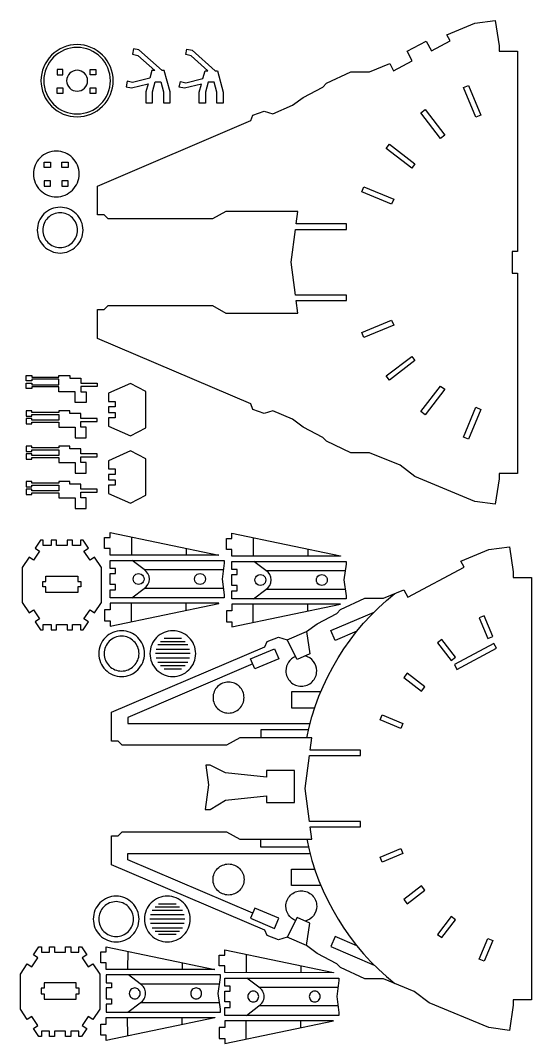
# Model space of a CAD drawing. Extents: x -1030 to 404, y -350 to 218.
# Drawn here: x -166 to 116, y -350 to 215 of the extents above; entities that cross this region are included whole.
import ezdxf

# ---------------------------------------------------------------- set-up
doc = ezdxf.new("R2010")
doc.units = 0
doc.header["$MEASUREMENT"] = 0
doc.layers.add('CUT', color=18, linetype='CONTINUOUS')
doc.layers.add('ENGRAVE', color=1, linetype='CONTINUOUS')

msp = doc.modelspace()

# ---------------------------------------------------------------- linework, layer by layer
at = {"layer": 'CUT'}
for points in [[(-123.34, 39.12), (-123.34, 55.07), (-119.65, 55.07), (-117.43, 57.28), (-59.85, 57.28), (-52.47, 53.15), (-12.73, 53.15), (-13.63, 60.01), (14.15, 60.01), (14.15, 63.01), (-14.03, 63.01), (-16.42, 81.2), (-14.03, 99.36), (14.15, 99.36), (14.15, 102.36), (-13.64, 102.36), (-12.73, 109.25), (-52.47, 109.25), (-59.85, 105.12), (-117.43, 105.12), (-119.65, 107.33), (-123.34, 107.33), (-123.34, 123.28), (-38.75, 159.45), (-37.48, 162.43), (-31.23, 164.71), (-26.44, 163.23), (-15.73, 167.87), (-9.76, 172.2), (1.07, 177.94), (3.13, 180.05), (16.48, 186.36), (26.82, 186.36), (37.99, 190.92), (40.11, 186.93), (50.39, 192.39), (47.57, 197.69), (58.17, 203.32), (60.98, 198.03), (71.26, 203.49), (69.48, 206.85), (84.89, 213.23), (96.21, 214.72), (98.41, 200.79), (98.41, 197.79), (108.45, 197.79), (108.45, 87.2), (105.45, 87.2), (105.45, 75.2), (108.45, 75.2), (108.45, -35.39), (98.41, -35.39), (98.41, -38.39), (96.21, -52.32), (84.89, -50.83), (51.92, -37.17), (43.65, -30.82), (26.82, -23.97), (16.48, -23.97), (3.13, -17.65), (1.07, -15.54), (-9.76, -9.81), (-15.73, -5.47), (-26.44, -0.83), (-31.23, -2.31), (-37.48, -0.03), (-38.75, 2.95)], [(-107.49, 178.14), (-104.54, 177.56), (-95.3, 179.76), (-96.53, 175.29), (-96.53, 169.29), (-92.99, 169.29), (-92.99, 175.29), (-91.48, 180.75), (-88.29, 180.75), (-86.78, 175.29), (-86.78, 169.29), (-83.24, 169.29), (-83.24, 175.29), (-86.49, 187.1), (-87.66, 187.1), (-100.42, 198.55), (-103.37, 199.13), (-103.98, 196.03), (-101.03, 195.45), (-91.73, 187.1), (-93.28, 187.1), (-94.46, 182.81), (-103.95, 180.55), (-106.9, 181.13)], [(-78.13, 177.95), (-77.55, 180.94), (-74.6, 180.36), (-65.11, 182.62), (-63.93, 186.91), (-62.38, 186.91), (-71.68, 195.26), (-74.62, 195.84), (-74.02, 198.94), (-71.07, 198.36), (-58.31, 186.91), (-57.14, 186.91), (-53.89, 175.1), (-53.89, 169.1), (-57.43, 169.1), (-57.43, 175.1), (-58.93, 180.56), (-62.13, 180.56), (-63.63, 175.1), (-63.63, 169.1), (-67.18, 169.1), (-67.18, 175.1), (-65.95, 179.57), (-75.19, 177.37)], [(-145.53, 187.72), (-145.53, 184.72), (-142.48, 184.72), (-142.48, 187.72)], [(-127.3, 187.72), (-124.14, 187.72), (-124.14, 184.72), (-127.3, 184.72)], [(-145.53, 177.43), (-142.48, 177.43), (-142.48, 174.43), (-145.53, 174.43)], [(-127.3, 177.43), (-124.14, 177.43), (-124.14, 174.43), (-127.3, 174.43)], [(85.47, 161.27), (78.65, 177.74), (81.42, 178.89), (88.24, 162.42)], [(55.08, 163.68), (57.46, 165.51), (68.31, 151.37), (65.93, 149.54)], [(35.96, 144), (37.78, 146.38), (51.92, 135.53), (50.1, 133.15)], [(-152.67, 133.46), (-152.67, 136.46), (-149.13, 136.46), (-149.13, 133.46)], [(-142.93, 133.46), (-142.93, 136.46), (-139.39, 136.46), (-139.39, 133.46)], [(-152.67, 126.17), (-152.67, 123.17), (-149.13, 123.17), (-149.13, 126.17)], [(-139.39, 123.17), (-139.39, 126.17), (-142.93, 126.17), (-142.93, 123.17)], [(22.57, 120.04), (23.72, 122.81), (40.19, 115.99), (39.04, 113.22)], [(23.72, 39.59), (22.57, 42.36), (39.04, 49.18), (40.19, 46.41)], [(35.96, 18.4), (50.1, 29.25), (51.92, 26.87), (37.78, 16.02)], [(-162.55, 11.43), (-162.55, 14.43), (-159.55, 14.43), (-159.55, 13.43), (-144.55, 13.43), (-144.55, 16.68), (-159.55, 16.68), (-159.55, 15.68), (-162.55, 15.68), (-162.55, 18.68), (-159.55, 18.68), (-159.55, 17.68), (-144.55, 17.68), (-144.55, 18.68), (-138.55, 18.68), (-138.55, 17.18), (-132.55, 17.18), (-132.55, 14.43), (-123.55, 14.43), (-123.55, 12.68), (-132.55, 12.68), (-132.55, 9.68), (-129.55, 9.68), (-129.55, 3.68), (-135.55, 3.68), (-135.55, 9.68), (-144.55, 9.68), (-144.55, 12.43), (-159.55, 12.43), (-159.55, 11.43)], [(-117.16, -9.3), (-104.99, -14.69), (-96.57, -10.26), (-96.57, 9.82), (-104.99, 14.25), (-117.16, 8.86), (-117.16, 4.28), (-113.59, 4.28), (-113.59, 1.28), (-117.16, 1.28), (-117.16, -1.72), (-113.59, -1.72), (-113.59, -4.72), (-117.16, -4.72)], [(55.08, -1.28), (65.93, 12.86), (68.31, 11.03), (57.46, -3.11)], [(78.65, -15.34), (85.47, 1.13), (88.24, -0.02), (81.42, -16.49)], [(-162.55, -8.07), (-159.55, -8.07), (-159.55, -7.07), (-144.55, -7.07), (-144.55, -9.82), (-135.55, -9.82), (-135.55, -15.82), (-129.55, -15.82), (-129.55, -9.82), (-132.55, -9.82), (-132.55, -6.82), (-123.55, -6.82), (-123.55, -5.07), (-132.55, -5.07), (-132.55, -2.32), (-138.55, -2.32), (-138.55, -0.82), (-144.55, -0.82), (-144.55, -1.82), (-159.55, -1.82), (-159.55, -0.82), (-162.55, -0.82), (-162.55, -3.82), (-159.55, -3.82), (-159.55, -2.82), (-144.55, -2.82), (-144.55, -6.07), (-159.55, -6.07), (-159.55, -5.07), (-162.55, -5.07)], [(-162.55, -24.57), (-162.55, -27.57), (-159.55, -27.57), (-159.55, -26.57), (-144.55, -26.57), (-144.55, -29.32), (-135.55, -29.32), (-135.55, -35.32), (-129.55, -35.32), (-129.55, -29.32), (-132.55, -29.32), (-132.55, -26.32), (-123.55, -26.32), (-123.55, -24.57), (-132.55, -24.57), (-132.55, -21.82), (-138.55, -21.82), (-138.55, -20.32), (-144.55, -20.32), (-144.55, -21.32), (-159.55, -21.32), (-159.55, -20.32), (-162.55, -20.32), (-162.55, -23.32), (-159.55, -23.32), (-159.55, -22.32), (-144.55, -22.32), (-144.55, -25.57), (-159.55, -25.57), (-159.55, -24.57)], [(-117.16, -46.54), (-104.99, -51.92), (-96.57, -47.49), (-96.57, -27.41), (-104.99, -22.99), (-117.16, -28.37), (-117.16, -32.95), (-113.59, -32.95), (-113.59, -35.95), (-117.16, -35.95), (-117.16, -38.95), (-113.59, -38.95), (-113.59, -41.95), (-117.16, -41.95)], [(-162.55, -44.07), (-162.55, -47.07), (-159.55, -47.07), (-159.55, -46.07), (-144.55, -46.07), (-144.55, -48.82), (-135.55, -48.82), (-135.55, -54.82), (-129.55, -54.82), (-129.55, -48.82), (-132.55, -48.82), (-132.55, -45.82), (-123.55, -45.82), (-123.55, -44.07), (-132.55, -44.07), (-132.55, -41.32), (-138.55, -41.32), (-138.55, -39.82), (-144.55, -39.82), (-144.55, -40.82), (-159.55, -40.82), (-159.55, -39.82), (-162.55, -39.82), (-162.55, -42.82), (-159.55, -42.82), (-159.55, -41.82), (-144.55, -41.82), (-144.55, -45.07), (-159.55, -45.07), (-159.55, -44.07)], [(-161.04, -112.37), (-158.55, -110.71), (-155.23, -115.71), (-157.72, -117.37), (-154.79, -121.79), (-153.18, -121.79), (-153.18, -118.79), (-148.79, -118.79), (-148.79, -121.79), (-145.98, -121.79), (-145.98, -118.79), (-139.98, -118.79), (-139.98, -121.79), (-136.98, -121.79), (-136.98, -118.79), (-132.58, -118.79), (-132.58, -121.79), (-131.16, -121.79), (-128.23, -117.37), (-130.73, -115.71), (-127.41, -110.71), (-124.91, -112.37), (-121.12, -106.68), (-121.12, -87.3), (-124.91, -81.61), (-127.41, -83.27), (-130.73, -78.27), (-128.23, -76.61), (-131.16, -72.18), (-132.58, -72.18), (-132.58, -75.18), (-136.98, -75.18), (-136.98, -72.18), (-139.98, -72.18), (-139.98, -75.18), (-145.98, -75.18), (-145.98, -72.18), (-148.79, -72.18), (-148.79, -75.18), (-153.18, -75.18), (-153.18, -72.18), (-154.79, -72.18), (-157.72, -76.61), (-155.23, -78.27), (-158.55, -83.27), (-161.04, -81.61), (-164.83, -87.3), (-164.83, -106.68)], [(-119.35, -76.82), (-119.35, -70.82), (-116.35, -70.82), (-116.35, -67.96), (-56.36, -80.48), (-56.36, -80.55), (-116.35, -80.52), (-116.35, -76.82)], [(-52.14, -77.34), (-52.14, -71.34), (-49.14, -71.34), (-49.14, -68.48), (10.85, -81), (10.85, -81.07), (-49.14, -81.04), (-49.14, -77.34)], [(-115.57, -251.49), (-115.57, -235.54), (-111.88, -235.54), (-109.66, -233.33), (-52.09, -233.33), (-44.7, -237.46), (-4.96, -237.46), (-5.87, -230.57), (21.92, -230.57), (21.92, -227.6), (-6.26, -227.6), (-8.65, -209.41), (-6.26, -191.25), (21.92, -191.25), (21.92, -188.25), (-5.87, -188.25), (-4.96, -181.36), (-44.7, -181.36), (-52.09, -185.49), (-109.66, -185.49), (-111.88, -183.28), (-115.57, -183.28), (-115.57, -167.33), (-30.99, -131.16), (-29.71, -128.18), (-23.47, -125.9), (-18.67, -127.38), (-7.96, -122.74), (-1.99, -118.41), (8.84, -112.67), (10.9, -110.56), (24.25, -104.25), (34.58, -104.25), (45.76, -99.69), (47.88, -103.68), (79.03, -87.12), (77.25, -83.77), (92.66, -77.38), (103.98, -75.89), (106.18, -89.82), (106.18, -92.82), (116.22, -92.82), (116.22, -326), (106.18, -326), (106.18, -329), (103.98, -342.93), (92.66, -341.44), (59.69, -327.78), (51.41, -321.43), (34.58, -314.58), (24.25, -314.58), (10.9, -308.26), (8.84, -306.15), (-1.99, -300.42), (-7.96, -296.08), (-18.67, -291.44), (-23.47, -292.92), (-29.71, -290.64), (-30.99, -287.66)], [(-116.35, -104.11), (-116.35, -99.72), (-113.35, -99.72), (-113.35, -96.72), (-116.35, -96.72), (-116.35, -90.72), (-113.35, -90.72), (-113.35, -87.91), (-116.35, -87.91), (-116.35, -83.52), (-53.36, -83.52), (-53.36, -84.91), (-54.52, -93.72), (-53.36, -102.53), (-53.36, -104.11)], [(-49.14, -104.63), (-49.14, -100.24), (-46.14, -100.24), (-46.14, -97.24), (-49.14, -97.24), (-49.14, -91.24), (-46.14, -91.24), (-46.14, -88.43), (-49.14, -88.43), (-49.14, -84.04), (13.85, -84.04), (13.85, -85.43), (12.69, -94.24), (13.85, -103.05), (13.85, -104.63)], [(-151.79, -101.11), (-151.79, -98.11), (-153.44, -98.11), (-153.44, -95.11), (-151.79, -95.11), (-151.79, -92.11), (-134.16, -92.11), (-134.16, -95.11), (-132.44, -95.11), (-132.44, -98.11), (-134.16, -98.11), (-134.16, -101.11)], [(-119.35, -116.82), (-116.35, -116.82), (-116.35, -119.68), (-56.36, -107.15), (-56.36, -107.08), (-116.35, -107.11), (-116.35, -110.82), (-119.35, -110.82)], [(-52.14, -117.33), (-49.14, -117.33), (-49.14, -120.2), (10.85, -107.67), (10.85, -107.6), (-49.14, -107.63), (-49.14, -111.33), (-52.14, -111.33)], [(92.09, -126.56), (94.86, -125.42), (90.14, -114.02), (87.37, -115.17)], [(64.37, -128.9), (71.88, -138.69), (74.26, -136.86), (66.75, -127.08)], [(75.06, -143.59), (96.92, -131.97), (95.51, -129.32), (73.65, -140.94)], [(45.7, -148.12), (55.49, -155.63), (57.31, -153.25), (47.53, -145.74)], [(44.04, -176.24), (32.64, -171.52), (33.79, -168.75), (45.19, -173.47)], [(-63.8, -220.91), (-61.02, -220.91), (-52.56, -215.79), (-30.1, -213.41), (-30.1, -217.1), (-14.6, -217.1), (-14.6, -199.53), (-30.1, -199.53), (-30.1, -203.08), (-52.56, -200.67), (-61.02, -196.46), (-63.45, -196.46), (-62.02, -207.36)], [(44.04, -242.58), (45.19, -245.35), (33.79, -250.07), (32.64, -247.3)], [(45.7, -270.7), (47.53, -273.08), (57.31, -265.57), (55.49, -263.19)], [(64.37, -289.92), (66.75, -291.74), (74.26, -281.96), (71.88, -280.13)], [(87.37, -303.65), (92.09, -292.26), (94.86, -293.4), (90.14, -304.8)], [(-155.74, -346.39), (-158.68, -341.97), (-156.18, -340.31), (-159.5, -335.31), (-162, -336.97), (-165.78, -331.28), (-165.78, -311.9), (-162, -306.21), (-159.5, -307.87), (-156.18, -302.87), (-158.68, -301.21), (-155.74, -296.79), (-154.13, -296.79), (-154.13, -299.79), (-149.74, -299.79), (-149.74, -296.79), (-146.93, -296.79), (-146.93, -299.79), (-140.93, -299.79), (-140.93, -296.79), (-137.93, -296.79), (-137.93, -299.79), (-133.54, -299.79), (-133.54, -296.79), (-132.12, -296.79), (-129.18, -301.21), (-131.68, -302.87), (-128.36, -307.87), (-125.86, -306.21), (-122.08, -311.9), (-122.08, -331.28), (-125.86, -336.97), (-128.36, -335.31), (-131.68, -340.31), (-129.18, -341.97), (-132.12, -346.39), (-133.54, -346.39), (-133.54, -343.39), (-137.93, -343.39), (-137.93, -346.39), (-140.93, -346.39), (-140.93, -343.39), (-146.93, -343.39), (-146.93, -346.39), (-149.74, -346.39), (-149.74, -343.39), (-154.13, -343.39), (-154.13, -346.39)], [(-121.47, -305.62), (-121.47, -299.62), (-118.47, -299.62), (-118.47, -296.76), (-58.48, -309.28), (-58.48, -309.35), (-118.47, -309.32), (-118.47, -305.62)], [(-56.06, -307.36), (-56.06, -301.36), (-53.06, -301.36), (-53.06, -298.5), (6.93, -311.03), (6.93, -311.1), (-53.06, -311.07), (-53.06, -307.36)], [(-118.47, -332.91), (-55.48, -332.91), (-55.48, -331.33), (-56.64, -322.52), (-55.48, -313.71), (-55.48, -312.32), (-118.47, -312.32), (-118.47, -316.71), (-115.47, -316.71), (-115.47, -319.52), (-118.47, -319.52), (-118.47, -325.52), (-115.47, -325.52), (-115.47, -328.52), (-118.47, -328.52)], [(-53.06, -334.66), (-53.06, -330.27), (-50.06, -330.27), (-50.06, -327.27), (-53.06, -327.27), (-53.06, -321.27), (-50.06, -321.27), (-50.06, -318.46), (-53.06, -318.46), (-53.06, -314.07), (9.93, -314.07), (9.93, -315.46), (8.77, -324.27), (9.93, -333.08), (9.93, -334.66)], [(-152.74, -325.71), (-135.12, -325.71), (-135.12, -322.71), (-133.39, -322.71), (-133.39, -319.71), (-135.12, -319.71), (-135.12, -316.71), (-152.74, -316.71), (-152.74, -319.71), (-154.39, -319.71), (-154.39, -322.71), (-152.74, -322.71)], [(-121.47, -345.61), (-121.47, -339.61), (-118.47, -339.61), (-118.47, -335.91), (-58.48, -335.88), (-58.48, -335.95), (-118.47, -348.48), (-118.47, -345.61)], [(-56.06, -347.36), (-53.06, -347.36), (-53.06, -350.22), (6.93, -337.7), (6.93, -337.63), (-53.06, -337.66), (-53.06, -341.36), (-56.06, -341.36)]]:
    msp.add_lwpolyline(points, close=True, dxfattribs=at)
for points in [[(-134.53, 201.38, 0.414214), (-154.46, 181.45, 0.414214), (-134.53, 161.52, 0.414214), (-114.6, 181.45, 0.414214)], [(-146.03, 142.59, 0.414214), (-158.66, 129.96, 0.414214), (-146.03, 117.33, 0.414214), (-133.4, 129.96, 0.414214)], [(-143.89, 111.57, 0.414214), (-156.52, 98.94, 0.414214), (-143.89, 86.31, 0.414214), (-131.26, 98.94, 0.414214)], [(-143.89, 108.55, 0.414214), (-153.5, 98.94, 0.414214), (-143.89, 89.34, 0.414214), (-134.29, 98.94, 0.414214)], [(-109.97, -122.29, 0.414214), (-122.6, -134.92, 0.414214), (-109.97, -147.55, 0.414214), (-97.34, -134.92, 0.414214)], [(-81.72, -122.29, 0.414214), (-94.34, -134.92, 0.414214), (-81.72, -147.55, 0.414214), (-69.09, -134.92, 0.414214)], [(-109.97, -125.31, 0.414214), (-119.58, -134.92, 0.414214), (-109.97, -144.52, 0.414214), (-100.37, -134.92, 0.414214)], [(-50.98, -150.62, 0.414214), (-59.54, -159.18, 0.414214), (-50.98, -167.74, 0.414214), (-42.42, -159.18, 0.414214)], [(-50.98, -268.2, -0.414214), (-59.54, -259.64, -0.414214), (-50.98, -251.08, -0.414214), (-42.42, -259.64, -0.414214)], [(-113, -268.86, 0.414214), (-125.62, -281.49, 0.414214), (-113, -294.12, 0.414214), (-100.37, -281.49, 0.414214)], [(-84.74, -268.86, 0.414214), (-97.37, -281.49, 0.414214), (-84.74, -294.12, 0.414214), (-72.11, -281.49, 0.414214)], [(-113, -271.88, 0.414214), (-122.6, -281.49, 0.414214), (-113, -291.09, 0.414214), (-103.39, -281.49, 0.414214)]]:
    msp.add_lwpolyline(points, format="xyb", close=True, dxfattribs=at)
at = {"layer": 'ENGRAVE'}
for points in [[(-134.53, 199.81, 0.414214), (-152.89, 181.45, 0.414214), (-134.53, 163.08, 0.414214), (-116.16, 181.45, 0.414214)], [(-134.53, 187.22, 0.414214), (-140.3, 181.45, 0.414214), (-134.53, 175.68, 0.414214), (-128.76, 181.45, 0.414214)], [(-102.72, -319.52, 0.414214), (-105.72, -322.52, 0.414214), (-102.72, -325.52, 0.414214), (-99.72, -322.52, 0.414214)], [(-68.83, -319.52, 0.414214), (-71.83, -322.52, 0.414214), (-68.83, -325.52, 0.414214), (-65.83, -322.52, 0.414214)], [(-37.31, -321.27, 0.414214), (-40.31, -324.27, 0.414214), (-37.31, -327.27, 0.414214), (-34.31, -324.27, 0.414214)], [(-3.42, -321.27, 0.414214), (-6.42, -324.27, 0.414214), (-3.42, -327.27, 0.414214), (-0.42, -324.27, 0.414214)]]:
    msp.add_lwpolyline(points, format="xyb", close=True, dxfattribs=at)
for points in [[(-104.51, -70.43), (-104.51, -80.53)], [(-37.29, -70.95), (-37.3, -81.05)], [(-74.41, -76.71), (-74.41, -80.54)], [(-7.19, -77.23), (-7.19, -81.06)], [(-104.38, -104.11), (-97.61, -98.92), (-96.36, -97.97), (-95.41, -96.72), (-94.81, -95.28), (-94.61, -93.72), (-94.81, -92.17), (-95.41, -90.72), (-96.36, -89.48), (-97.61, -88.53), (-104.13, -83.52)], [(-37.16, -104.63), (-30.39, -99.44), (-29.15, -98.48), (-28.2, -97.24), (-27.6, -95.79), (-27.39, -94.24), (-27.6, -92.69), (-28.2, -91.24), (-29.15, -90), (-30.39, -89.05), (-36.92, -84.04)], [(-97.61, -88.53), (-53.84, -88.53)], [(-30.39, -89.05), (13.37, -89.05)], [(-53.84, -98.92), (-97.61, -98.92)], [(13.37, -99.44), (-30.39, -99.44)], [(-104.51, -117.2), (-104.51, -107.11)], [(-74.41, -110.92), (-74.41, -107.09)], [(-37.29, -117.72), (-37.3, -107.63)], [(-7.19, -111.44), (-7.19, -107.61)], [(19.83, -122.59), (7.93, -127.68), (5.57, -122.12), (29.4, -111.93)], [(-7.96, -122.74), (-6.19, -135), (-13.17, -138.2), (-18.67, -127.38)], [(-88.51, -128.13), (-74.93, -128.13)], [(-76.91, -126.6), (-86.52, -126.6)], [(-72.11, -134.92), (-91.32, -134.92)], [(-90.99, -132.43), (-72.44, -132.43)], [(-73.4, -130.11), (-90.03, -130.11)], [(-37.61, -140.61), (-106.57, -170.1), (-106.57, -173.49), (-6, -173.49)], [(-72.44, -137.4), (-90.99, -137.4)], [(-90.03, -139.72), (-73.4, -139.72)], [(-74.93, -141.71), (-88.51, -141.71)], [(-86.52, -143.23), (-76.91, -143.23)], [(-16.2, -155.93), (-16.2, -164.93), (-3.42, -164.93)], [(-0.03, -155.93), (-16.2, -155.93)], [(-6.89, -177.02), (-33.18, -177.02), (-33.18, -181.36)], [(-6.89, -241.8), (-33.18, -241.8), (-33.18, -237.46)], [(-37.61, -278.21), (-106.57, -248.72), (-106.57, -245.33), (-6, -245.33)], [(-16.2, -262.89), (-16.2, -253.89), (-3.42, -253.89)], [(-0.03, -262.89), (-16.2, -262.89)], [(-76.42, -276.69), (-93.05, -276.69)], [(-91.53, -274.7), (-77.95, -274.7)], [(-79.94, -273.17), (-89.54, -273.17)], [(-75.13, -281.49), (-94.34, -281.49)], [(-94.01, -279), (-75.46, -279)], [(-7.96, -296.08), (-6.19, -283.82), (-13.17, -280.62), (-18.67, -291.44)], [(-75.46, -283.97), (-94.01, -283.97)], [(-93.05, -286.29), (-76.42, -286.29)], [(-77.95, -288.28), (-91.53, -288.28)], [(-89.54, -289.8), (-79.94, -289.8)], [(19.83, -296.23), (7.93, -291.14), (5.57, -296.7), (29.4, -306.89)], [(-106.62, -299.23), (-106.63, -309.33)], [(-41.21, -300.98), (-41.22, -311.07)], [(-76.53, -305.51), (-76.53, -309.34)], [(-11.12, -307.26), (-11.12, -311.09)], [(-99.72, -317.33), (-55.96, -317.33)], [(-34.31, -319.07), (9.45, -319.07)], [(-55.96, -327.72), (-99.72, -327.72)], [(9.45, -329.46), (-34.31, -329.46)], [(-106.62, -346), (-106.63, -335.91)], [(-76.53, -339.72), (-76.53, -335.89)], [(-41.21, -347.75), (-41.22, -337.65)], [(-11.12, -341.47), (-11.12, -337.64)]]:
    msp.add_lwpolyline(points, dxfattribs=at)
for points in [[(-100.61, -90.72), (-99.83, -90.82), (-99.11, -91.12), (-98.48, -91.6), (-98.01, -92.22), (-97.71, -92.95), (-97.61, -93.72), (-97.71, -94.5), (-98.01, -95.22), (-98.48, -95.84), (-99.11, -96.32), (-99.83, -96.62), (-100.61, -96.72), (-101.38, -96.62), (-102.11, -96.32), (-102.73, -95.84), (-103.2, -95.22), (-103.5, -94.5), (-103.61, -93.72), (-103.5, -92.95), (-103.2, -92.22), (-102.73, -91.6), (-102.11, -91.12), (-101.38, -90.82)], [(-64.11, -92.22), (-63.81, -92.95), (-63.71, -93.72), (-63.81, -94.5), (-64.11, -95.22), (-64.59, -95.84), (-65.21, -96.32), (-65.93, -96.62), (-66.71, -96.72), (-67.49, -96.62), (-68.21, -96.32), (-68.83, -95.84), (-69.31, -95.22), (-69.61, -94.5), (-69.71, -93.72), (-69.61, -92.95), (-69.31, -92.22), (-68.83, -91.6), (-68.21, -91.12), (-67.49, -90.82), (-66.71, -90.72), (-65.93, -90.82), (-65.21, -91.12), (-64.59, -91.6)], [(-33.39, -91.24), (-32.62, -91.34), (-31.89, -91.64), (-31.27, -92.12), (-30.79, -92.74), (-30.49, -93.47), (-30.39, -94.24), (-30.49, -95.02), (-30.79, -95.74), (-31.27, -96.36), (-31.89, -96.84), (-32.62, -97.14), (-33.39, -97.24), (-34.17, -97.14), (-34.89, -96.84), (-35.51, -96.36), (-35.99, -95.74), (-36.29, -95.02), (-36.39, -94.24), (-36.29, -93.47), (-35.99, -92.74), (-35.51, -92.12), (-34.89, -91.64), (-34.17, -91.34)], [(3.4, -95.02), (3.1, -95.74), (2.62, -96.36), (2, -96.84), (1.28, -97.14), (0.5, -97.24), (-0.27, -97.14), (-1, -96.84), (-1.62, -96.36), (-2.09, -95.74), (-2.39, -95.02), (-2.5, -94.24), (-2.39, -93.47), (-2.09, -92.74), (-1.62, -92.12), (-1, -91.64), (-0.27, -91.34), (0.5, -91.24), (1.28, -91.34), (2, -91.64), (2.62, -92.12), (3.1, -92.74), (3.4, -93.47), (3.5, -94.24)], [(-38.81, -137.82), (-25.63, -132.18), (-23.27, -137.74), (-36.43, -143.37)], [(-38.81, -281), (-25.63, -286.64), (-23.27, -281.08), (-36.43, -275.45)]]:
    msp.add_lwpolyline(points, close=True, dxfattribs=at)
for points in [[(-7.84, -181.36, -0.175706), (40.82, -101.71)], [(-14, -136.55, 0.305654), (-19.32, -144.44, 0.414214), (-10.82, -152.94, 0.414214), (-2.31, -144.44, 0.344622), (-8.77, -136.18)], [(-7.84, -237.46, 0.175706), (40.82, -317.11)], [(-14, -282.27, -0.305654), (-19.32, -274.38, -0.414214), (-10.82, -265.88, -0.414214), (-2.31, -274.38, -0.344622), (-8.77, -282.64)], [(-106.49, -332.91), (-99.72, -327.72, 0.57735), (-99.72, -317.33), (-106.25, -312.32)], [(-41.08, -334.66), (-34.31, -329.46, 0.57735), (-34.31, -319.07), (-40.84, -314.07)]]:
    msp.add_lwpolyline(points, format="xyb", dxfattribs=at)

doc.saveas('drawing.dxf')
